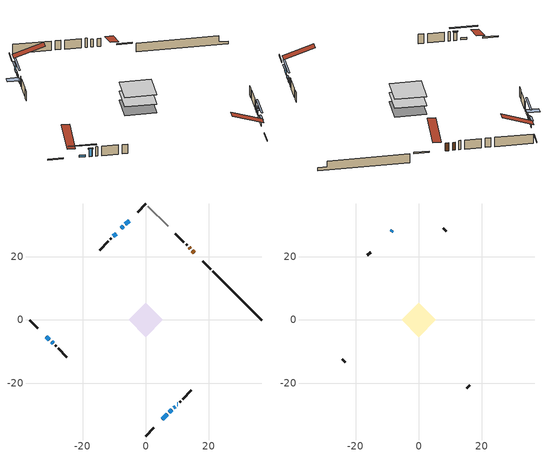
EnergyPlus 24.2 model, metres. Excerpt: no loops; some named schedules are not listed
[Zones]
conditioned space
 floor outside (Floor1 construction): -0.46,0 0,0.46 0.46,0 0,-0.46 z1.37
 floor adiabatic (AdiabaticFloorConstruction): -5.41,0 0,5.41 5.41,0 0,-5.41 z1.37
 floor foundation (Slab1 construction): -5.39,0 0,5.39 5.39,0 0,-5.39 z-0.99
 wall outside (RimJoist1 construction): 0,-36.78 2.55,-34.23 / -36.78,0 -34.23,-2.55 / 0,36.78 -2.55,34.23 / 20.66,16.12 18.11,18.67 z1.37:1.67
 wall outside (AdiabaticWallConstruction 1): 15.41,21.37 14.78,22 / 14.13,22.66 13.75,23.04 z1.37:3.4
 wall outside (AdiabaticWallConstruction): 5.25,-31.53 6.84,-29.95 z1.37:2.74; 7.49,-29.29 8.3,-28.48 / -31.53,-5.25 -30.54,-6.24 z1.37:2.01; 8.96,-27.83 9.34,-27.45 / 9.99,-26.79 10.1,-26.68 z1.37:2.59; -5.25,31.53 -6.48,30.31 z1.37:3.07; -7.13,29.65 -7.73,29.06 z1.37:2.34; -29.89,-6.9 -29.38,-7.4 z1.37:3.43; -9.42,27.37 -10.24,26.54 z1.37:2.03
 wall outside (Wall1 construction): 10.76,-26.03 11.07,-25.71 / -28.73,-8.06 -28.41,-8.37 / -10.9,25.89 -11.22,25.57 / 13.09,23.69 12.77,24.01 z1.37:3.81
 wall outside (Wall2 construction): 11.73,-25.05 14.49,-22.29 / -27.75,-9.03 -24.99,-11.79 / -11.87,24.91 -14.64,22.15 / 12.12,24.67 9.35,27.43 z1.37:3.81
 wall foundation (FoundationWall1 construction): 21.32,15.46,-0.99 21.32,15.46,1.37 35.24,1.55,1.37 35.24,1.55,-0.22 36.78,0,-0.22 36.78,0,-0.99
 wall adiabatic (Wall4 construction): 7.08,29.7 0.66,36.13 z1.37:3.81
 window (WindowConstruction): 5.25,-31.53 6.84,-29.95 z1.37:2.74
 window (WindowConstruction 7): 7.49,-29.29 8.3,-28.48 z1.37:2
 window (WindowConstruction 8): -31.53,-5.25 -30.54,-6.24 z1.37:2
 window (WindowConstruction 4): 8.96,-27.83 9.33,-27.45 z1.37:2.59
 window (WindowConstruction 5): 9.99,-26.79 10.1,-26.68 z1.37:2.59
 window (WindowConstruction 1): -5.25,31.53 -6.48,30.31 z1.37:3.07
 window (WindowConstruction 2): -7.13,29.65 -7.73,29.06 z1.37:2.34
 window (WindowConstruction 3): -29.89,-6.9 -29.38,-7.4 z1.37:3.43
 window (WindowConstruction 6): -9.42,27.37 -10.24,26.54 z1.37:2.03
 door (Door): 15.41,21.37 14.78,22 z1.37:3.4
 door (Door 1): 14.13,22.66 13.75,23.04 z1.37:3.4
 ceiling adiabatic (AdiabaticFloorConstruction): 0,-5.41 5.41,0 0,5.41 -5.41,0 z1.37
attic - vented
 floor to conditioned space (Floor2 construction Reversed): -5.41,0 0,5.41 5.41,0 0,-5.41 z3.81
 wall outside (AdiabaticWallConstruction): -8.38,28.4 -8.76,28.02 z1.37:2.59
 wall outside (Wall3 construction): 15.15,-21.63 16.11,-20.67 / -24.33,-12.45 -23.37,-13.41 / -15.29,21.49 -16.25,20.53 / 8.7,28.09 7.74,29.05 z1.37:3.81
 window (WindowConstruction 9): -8.38,28.4 -8.76,28.02 z1.37:2.59
 roof outside (Roof1 construction): 4.6,-32.19,3.81 -0.67,-26.92,6.29 -2.06,-28.31,6.29 3.21,-33.58,3.81; -32.19,-4.6,3.81 -26.92,0.67,6.29 -28.31,2.06,6.29 -33.58,-3.21,3.81; -4.6,32.19,3.81 0.67,26.92,6.29 2.06,28.31,6.29 -3.21,33.58,3.81; 16.07,20.72,3.81 10.8,15.45,6.29 12.19,14.06,6.29 17.45,19.33,3.81
shading: -10.63,26.16 -6.52,30.27 -6.81,30.56 -10.92,26.45 z5.23; 6.98,-29.81 5.11,-31.67 5.4,-31.96 7.27,-30.1 z2.94; 10.17,-26.62 5.63,-31.16 5.92,-31.45 10.46,-26.91 z4.64; -28.68,-8.11 -33.4,-3.39 -33.69,-3.68 -28.97,-8.4 z4.64; 9.48,-27.31 8.82,-27.97 9.11,-28.26 9.77,-27.6 z2.79; 10.24,-26.54 9.85,-26.93 10.14,-27.23 10.53,-26.83 z2.79; -6.62,30.17 -5.11,31.67 -5.4,31.96 -6.91,30.46 z3.27; -7.87,28.92 -6.99,29.79 -7.28,30.08 -8.16,29.21 z2.54; -29.24,-7.54 -30.03,-6.76 -30.32,-7.05 -29.53,-7.83 z3.63; -10.38,26.4 -9.27,27.51 -11.43,29.67 -12.54,28.56 z2.23
[Building]
Building 1: Terrain=Suburbs
[Site:Location]
Quebec Intl AP_QC: Latitude {deg}=46.8; Longitude {deg}=-71.38; Time Zone {hr}=-5; Elevation {m}=74; Keep Site Location Information=Yes
[Site:GroundTemperature:Shallow]
0.0108218, -2.24938, -2.43038, -1.3578, 2.94801, 7.23376, 10.9493, 13.303, 13.5029, 11.5886, 7.96783, 3.81355
[Site:WaterMainsTemperature]
Calculation Method=Schedule; Temperature Schedule=mains temperature schedule
[Material] Roughness=Rough; Thermal Absorptance=0.9
Name | Thickness {m} | Conductivity {W/m-K} | Density {kg/m3} | Specific Heat {J/kg-K} | Solar Absorptance | Visible Absorptance
asphalt or fiberglass shingles | 0.00635 | 0.162714 | 1121.4 | 1465.45 | 0.4 | 0.4
ceiling loosefill ins | 0.169333 | 0.0480833 | 16.02 | 1046.75 | 0.7 | 0.7
ceiling stud and cavity | 0.1397 | 0.351045 | 65.682 | 1177.47 | 0.7 | 0.7
concrete 4.0 in. | 0.1016 | 1.803125 | 2242.8 | 837.4 | 0.7 | 0.7
concrete 8.0 in. | 0.2032 | 1.803125 | 2242.8 | 837.4 | 0.7 | 0.7
door material | 0.04445 | 0.0451087 | 512.64 | 1214.23 | 0.7 | 0.7
door material 1 | 0.04445 | 0.188738 | 512.64 | 1214.23 | 0.7 | 0.7
exterior vertical ins | 0.0277816 | 0.029427 | 32.04 | 1214.23 | 0.7 | 0.7
floor covering | 0.0127 | 0.0433444 | 54.468 | 1339.84 | 0.6 | 0.6
floor rigid ins; wall rigid ins | 0.051816 | 0.029427 | 32.04 | 1214.23 | 0.7 | 0.7
floor rigid ins 1; wall rigid ins 2 | 0.512978 | 0.029427 | 32.04 | 1214.23 | 0.7 | 0.7
floor stud and cavity | 0.1397 | 0.0899317 | 92.3553 | 1139.71 | 0.7 | 0.7
floor stud and cavity 1 | 0.1397 | 1.75129 | 37.0049 | 1207.88 | 0.7 | 0.7
furniture material conditioned space 1 | 0.1524 | 0.115458 | 640.8 | 1214.23 | 0.6 | 0.6
gypsum board | 0.0127 | 0.160291 | 801 | 837.4 | 0.6 | 0.6
gypsum board 1 | 0.0127 | 0.160291 | 801 | 837.4 | 0.7 | 0.7
osb sheathing 0.5 in. | 0.0127 | 0.115458 | 512.64 | 1214.23 | 0.7 | 0.7
osb sheathing 0.75 in. | 0.01905 | 0.115458 | 512.64 | 1214.23 | 0.7 | 0.7
osb sheathing 2.0 in. | 0.0508 | 0.115458 | 512.64 | 1214.23 | 0.7 | 0.7
rim joist stud and cavity | 0.0508 | 0.0293914 | 125.044 | 1163.47 | 0.6 | 0.6
wall rigid ins 1 | 0.051816 | 0.029427 | 32.04 | 1214.23 | 0.4 | 0.4
wall stud and cavity | 0.1397 | 0.243374 | 139.0536 | 1170.24 | 0.7 | 0.7
wall stud and cavity 1 | 0.1397 | 0.247165 | 139.0536 | 1170.24 | 0.7 | 0.7
wall stud and cavity 2 | 0.0889 | 6.1454 | 50.32683 | 1063.81 | 0.6 | 0.6
wall stud and cavity 3 | 0.1397 | 0.191852 | 139.0536 | 1170.24 | 0.7 | 0.7
wall stud and cavity 4 | 0.0889 | 0.380278 | 52.3479 | 1209.89 | 0.7 | 0.7
wall stud and cavity 5 | 0.0889 | 0.391764 | 83.0341 | 1211.67 | 0.7 | 0.7
wood siding | 0.0254 | 0.102417 | 544.68 | 1172.36 | 0.4 | 0.4
wood siding 1 | 0.00254 | 0.102417 | 544.68 | 1172.36 | 0.4 | 0.4
wood siding 2; wood siding 3; wood siding 4 | 0.0254 | 0.102417 | 544.68 | 1172.36 | 0.7 | 0.7
[WindowMaterial:SimpleGlazingSystem]
Name | U-Factor {W/m2-K} | Solar Heat Gain Coefficient
WindowMaterial | 2.93382 | 0.6
WindowMaterial 1 | 2.24622 | 0.38
WindowMaterial 2 | 2.96903 | 0.55
WindowMaterial 3 | 2.95767 | 0.58
WindowMaterial 4 | 6.73808 | 0.74
WindowMaterial 5 | 7.58694 | 0.53
WindowMaterial 6 | 3.01672 | 0.5
WindowMaterial 7 | 3.02013 | 0.49
WindowMaterial 8 | 2.37397 | 0.34
[Construction]
AdiabaticFloorConstruction: floor stud and cavity 1, floor rigid ins 1, osb sheathing 0.75 in., floor covering
AdiabaticWallConstruction: wood siding 3, wall rigid ins 2, wall stud and cavity 4, gypsum board
AdiabaticWallConstruction 1: wood siding 4, wall rigid ins 2, wall stud and cavity 4, gypsum board
Door: door material
Door 1: door material 1
Floor1 construction: floor stud and cavity, floor rigid ins, osb sheathing 0.75 in., floor covering
Floor2 construction Reversed: gypsum board, ceiling stud and cavity, ceiling loosefill ins
FoundationWall1 construction: concrete 8.0 in., gypsum board 1
furniture construction conditioned space 1: furniture material conditioned space 1
PartitionWallConstruction: gypsum board, wall stud and cavity 5, gypsum board
RimJoist1 construction: wood siding 2, osb sheathing 2.0 in., rim joist stud and cavity
Roof1 construction: asphalt or fiberglass shingles
Slab1 construction: concrete 4.0 in.
Wall1 construction: wood siding, wall rigid ins, osb sheathing 0.5 in., wall stud and cavity, gypsum board
Wall2 construction: wood siding, wall rigid ins, osb sheathing 0.5 in., wall stud and cavity 1, gypsum board
Wall3 construction: wood siding 1, wall stud and cavity 2
Wall4 construction: wall rigid ins 1, osb sheathing 0.5 in., wall stud and cavity 3, gypsum board
WindowConstruction: WindowMaterial
WindowConstruction 1: WindowMaterial 1
WindowConstruction 2: WindowMaterial 2
WindowConstruction 3: WindowMaterial 3
WindowConstruction 4; WindowConstruction 9: WindowMaterial 4
WindowConstruction 5: WindowMaterial 5
WindowConstruction 6: WindowMaterial 6
WindowConstruction 7: WindowMaterial 7
WindowConstruction 8: WindowMaterial 8
[Zone] Multiplier=1; Part of Total Floor Area=Yes
Name | Volume {m3}
attic - vented | 23.5519
conditioned space | 291.3
[Space]
Name | Zone | Volume {m3}
attic - vented 1 | attic - vented | 23.5519
conditioned space 1 | conditioned space | 291.3
[ZoneInfiltration:EffectiveLeakageArea]
infil attic - vented 1: Zone or Space=attic - vented 1; Schedule=Always On Discrete; Effective Air Leakage Area {cm2}=2158.15; Stack Coefficient=0.000342267; Wind Coefficient=1.24998e-05
[ZoneMixing]
whole house fan mix: Zone or Space=attic - vented; Schedule=Always On Continuous; Design Flow Rate Calculation Method=Flow/Zone; Design Flow Rate {m3/s}=0; Source Zone or Space=conditioned space
[SurfaceProperty:ExposedFoundationPerimeter]
Slab1: Exposed Perimeter Calculation Method=TotalExposedPerimeter; Total Exposed Perimeter {m}=21.869
[InternalMass] Zone or ZoneList=conditioned space; Space or SpaceList=conditioned space 1
Name | Construction | Surface Area {m2}
furniture mass conditioned space 1 | furniture construction conditioned space 1 | 46.7872
partition wall mass | PartitionWallConstruction | 116.968
[Lights]
interior lighting: Zone or ZoneList or Space or SpaceList=conditioned space 1; Schedule=interior lighting schedule; Design Level Calculation Method=LightingLevel; Lighting Level {W}=343.2; Return Air Fraction=0; Fraction Radiant=0.6; Fraction Visible=0.2; Fraction Replaceable=1
[People]
occupants: Zone or ZoneList or Space or SpaceList=conditioned space 1; Number of People Schedule=occupants schedule; Number of People Calculation Method=People; Number of People=3; Fraction Radiant=0.314171; Sensible Heat Fraction=0.56303; Activity Level Schedule=occupants activity schedule; Carbon Dioxide Generation Rate {m3/s-W}=0; Enable ASHRAE 55 Comfort Warnings=No; Mean Radiant Temperature Calculation Type=EnclosureAveraged
[ElectricEquipment] Zone or ZoneList or Space or SpaceList=conditioned space 1; Design Level Calculation Method=EquipmentLevel
Name | Schedule | Design Level {W} | Fraction Latent | Fraction Radiant | Fraction Lost
clothes dryer | clothes dryer schedule | 140.772 | 0.015 | 0.081 | 0.85
clothes washer | clothes washer schedule | 32.1985 | 0.03 | 0.162 | 0.7
cooking range | cooking range schedule | 208.969 | 0.08 | 0.432 | 0.2
dishwasher | dishwasher schedule | 66.8632 | 0.3 | 0.18 | 0.4
fridge | fridge schedule | 72.9452 | 0 | 0.6 | 0
mech vent bath fan 0 | mech vent bath fan 0 schedule | 50.2 | 0 | 0 | 1
mech vent house fan | mech vent house fan schedule | 0 | 0 | 0 | 1
mech vent house fan cfis | mech vent house fan cfis schedule | 0 | 0 | 0 | 0
mech vent range fan 0 | mech vent range fan 0 schedule | 57 | 0 | 0 | 1
misc plug loads | misc plug loads schedule | 494.7 | 0.045 | 0.513 | 0.1
whole house fan | Always On Discrete | 0 | 0 | 0 | 1
[OtherEquipment] Zone or ZoneList or Space or SpaceList=conditioned space 1; Design Level Calculation Method=EquipmentLevel
Name | Fuel Type | Schedule | Design Level {W} | Fraction Latent | Fraction Radiant | Fraction Lost
clothes dryer 1 | Electricity | clothes dryer schedule | 0 | 0.015 | 0.081 | 0.85
cooking range 1 | Electricity | cooking range schedule | 0 | 0.08 | 0.432 | 0.2
general water use latent | None | general water use schedule | 59.3978 | 1 | 0 | 0
general water use sensible | None | general water use schedule | -58.539 | 0 | 0.6 | 0
mech vent house fan latent load | None | Always On Discrete | 0 | 1 | 0 | 0
mech vent house fan sensible load | None | Always On Discrete | 0 | 0 | 0 | 0
water heater energy adjustment1 | Electricity | Always On Discrete | 0.01 | 0 | 0 | 1
[ZoneInfiltration:DesignFlowRate] Zone or ZoneList or Space or SpaceList=conditioned space 1; Schedule=Always On Discrete; Design Flow Rate Calculation Method=Flow/Zone; Design Flow Rate {m3/s}=0
infil flow; natural vent flow; whole house fan flow
[Foundation:Kiva]
Foundation Kiva 1: Initial Indoor Air Temperature {C}=18; Wall Height Above Grade {m}=1.37002; Wall Depth Below Slab {m}=0.2032; Custom Block Material Name 1=exterior vertical ins; Custom Block Depth 1 {m}=2.36001; Custom Block X Position 1 {m}=0.2159; Custom Block Z Position 1 {m}=0
[Foundation:Kiva:Settings]
Soil Conductivity {W/m-K}=0.849921; Soil Density {kg/m3}=1842.3; Soil Specific Heat {J/kg-K}=418.7; Ground Solar Absorptivity=0.9; Ground Thermal Absorptivity=0.9; Ground Surface Roughness {m}=0.03; Far-Field Width {m}=40; Deep-Ground Boundary Condition=ZeroFlux; Deep-Ground Depth {m}=40; Minimum Cell Dimension {m}=0.2; Maximum Cell Growth Coefficient=3; Simulation Timestep=Timestep
[Exterior:Lights]
exterior lighting: Schedule=exterior lighting schedule; Design Level {W}=75.6
[Schedule:Constant]
Name | Hourly Value
Always On Continuous; mech vent house fan schedule; mech vent house fan cfis schedule; Always On Discrete | 1
occupants activity schedule | 117.228
fridge schedule | 0
[Schedule:Week:Daily]
interior lighting schedule Week Rule - Jan1-Jan27: interior lighting schedule day, interior lighting schedule day, interior lighting schedule day, interior lighting schedule day, interior lighting schedule day, interior lighting schedule day, interior lighting schedule day, interior lighting schedule default day, interior lighting schedule default day, interior lighting schedule default day, interior lighting schedule default day, interior lighting schedule default day
interior lighting schedule Week Rule - Jan28-Feb3: interior lighting schedule day, interior lighting schedule day, interior lighting schedule day, interior lighting schedule day, interior lighting schedule day 1, interior lighting schedule day 1, interior lighting schedule day 1, interior lighting schedule default day, interior lighting schedule default day, interior lighting schedule default day, interior lighting schedule default day, interior lighting schedule default day
interior lighting schedule Week Rule - Feb4-Feb24: interior lighting schedule day 1, interior lighting schedule day 1, interior lighting schedule day 1, interior lighting schedule day 1, interior lighting schedule day 1, interior lighting schedule day 1, interior lighting schedule day 1, interior lighting schedule default day, interior lighting schedule default day, interior lighting schedule default day, interior lighting schedule default day, interior lighting schedule default day
interior lighting schedule Week Rule - Feb25-Mar3: interior lighting schedule day 1, interior lighting schedule day 1, interior lighting schedule day 1, interior lighting schedule day 1, interior lighting schedule day 2, interior lighting schedule day 2, interior lighting schedule day 2, interior lighting schedule default day, interior lighting schedule default day, interior lighting schedule default day, interior lighting schedule default day, interior lighting schedule default day
interior lighting schedule Week Rule - Mar4-Mar31: interior lighting schedule day 2, interior lighting schedule day 2, interior lighting schedule day 2, interior lighting schedule day 2, interior lighting schedule day 2, interior lighting schedule day 2, interior lighting schedule day 2, interior lighting schedule default day, interior lighting schedule default day, interior lighting schedule default day, interior lighting schedule default day, interior lighting schedule default day
interior lighting schedule Week Rule - Apr1-Apr28: interior lighting schedule day 3, interior lighting schedule day 3, interior lighting schedule day 3, interior lighting schedule day 3, interior lighting schedule day 3, interior lighting schedule day 3, interior lighting schedule day 3, interior lighting schedule default day, interior lighting schedule default day, interior lighting schedule default day, interior lighting schedule default day, interior lighting schedule default day
interior lighting schedule Week Rule - Apr29-May5: interior lighting schedule day 3, interior lighting schedule day 3, interior lighting schedule day 4, interior lighting schedule day 4, interior lighting schedule day 4, interior lighting schedule day 4, interior lighting schedule day 4, interior lighting schedule default day, interior lighting schedule default day, interior lighting schedule default day, interior lighting schedule default day, interior lighting schedule default day
interior lighting schedule Week Rule - May6-May26: interior lighting schedule day 4, interior lighting schedule day 4, interior lighting schedule day 4, interior lighting schedule day 4, interior lighting schedule day 4, interior lighting schedule day 4, interior lighting schedule day 4, interior lighting schedule default day, interior lighting schedule default day, interior lighting schedule default day, interior lighting schedule default day, interior lighting schedule default day
interior lighting schedule Week Rule - May27-Jun2: interior lighting schedule day 4, interior lighting schedule day 4, interior lighting schedule day 4, interior lighting schedule day 4, interior lighting schedule day 4, interior lighting schedule day 5, interior lighting schedule day 5, interior lighting schedule default day, interior lighting schedule default day, interior lighting schedule default day, interior lighting schedule default day, interior lighting schedule default day
interior lighting schedule Week Rule - Jun3-Jun30: interior lighting schedule day 5, interior lighting schedule day 5, interior lighting schedule day 5, interior lighting schedule day 5, interior lighting schedule day 5, interior lighting schedule day 5, interior lighting schedule day 5, interior lighting schedule default day, interior lighting schedule default day, interior lighting schedule default day, interior lighting schedule default day, interior lighting schedule default day
interior lighting schedule Week Rule - Jul1-Jul28: interior lighting schedule day 6, interior lighting schedule day 6, interior lighting schedule day 6, interior lighting schedule day 6, interior lighting schedule day 6, interior lighting schedule day 6, interior lighting schedule day 6, interior lighting schedule default day, interior lighting schedule default day, interior lighting schedule default day, interior lighting schedule default day, interior lighting schedule default day
interior lighting schedule Week Rule - Jul29-Aug4: interior lighting schedule day 6, interior lighting schedule day 6, interior lighting schedule day 6, interior lighting schedule day 7, interior lighting schedule day 7, interior lighting schedule day 7, interior lighting schedule day 7, interior lighting schedule default day, interior lighting schedule default day, interior lighting schedule default day, interior lighting schedule default day, interior lighting schedule default day
interior lighting schedule Week Rule - Aug5-Aug25: interior lighting schedule day 7, interior lighting schedule day 7, interior lighting schedule day 7, interior lighting schedule day 7, interior lighting schedule day 7, interior lighting schedule day 7, interior lighting schedule day 7, interior lighting schedule default day, interior lighting schedule default day, interior lighting schedule default day, interior lighting schedule default day, interior lighting schedule default day
interior lighting schedule Week Rule - Aug26-Sep1: interior lighting schedule day 7, interior lighting schedule day 7, interior lighting schedule day 7, interior lighting schedule day 7, interior lighting schedule day 7, interior lighting schedule day 7, interior lighting schedule day 8, interior lighting schedule default day, interior lighting schedule default day, interior lighting schedule default day, interior lighting schedule default day, interior lighting schedule default day
interior lighting schedule Week Rule - Sep2-Sep29: interior lighting schedule day 8, interior lighting schedule day 8, interior lighting schedule day 8, interior lighting schedule day 8, interior lighting schedule day 8, interior lighting schedule day 8, interior lighting schedule day 8, interior lighting schedule default day, interior lighting schedule default day, interior lighting schedule default day, interior lighting schedule default day, interior lighting schedule default day
interior lighting schedule Week Rule - Sep30-Oct6: interior lighting schedule day 8, interior lighting schedule day 9, interior lighting schedule day 9, interior lighting schedule day 9, interior lighting schedule day 9, interior lighting schedule day 9, interior lighting schedule day 9, interior lighting schedule default day, interior lighting schedule default day, interior lighting schedule default day, interior lighting schedule default day, interior lighting schedule default day
interior lighting schedule Week Rule - Oct7-Oct27: interior lighting schedule day 9, interior lighting schedule day 9, interior lighting schedule day 9, interior lighting schedule day 9, interior lighting schedule day 9, interior lighting schedule day 9, interior lighting schedule day 9, interior lighting schedule default day, interior lighting schedule default day, interior lighting schedule default day, interior lighting schedule default day, interior lighting schedule default day
interior lighting schedule Week Rule - Oct28-Nov3: interior lighting schedule day 9, interior lighting schedule day 9, interior lighting schedule day 9, interior lighting schedule day 9, interior lighting schedule day 10, interior lighting schedule day 10, interior lighting schedule day 10, interior lighting schedule default day, interior lighting schedule default day, interior lighting schedule default day, interior lighting schedule default day, interior lighting schedule default day
interior lighting schedule Week Rule - Nov4-Nov24: interior lighting schedule day 10, interior lighting schedule day 10, interior lighting schedule day 10, interior lighting schedule day 10, interior lighting schedule day 10, interior lighting schedule day 10, interior lighting schedule day 10, interior lighting schedule default day, interior lighting schedule default day, interior lighting schedule default day, interior lighting schedule default day, interior lighting schedule default day
interior lighting schedule Week Rule - Nov25-Dec1: interior lighting schedule day 10, interior lighting schedule day 10, interior lighting schedule day 10, interior lighting schedule day 10, interior lighting schedule day 10, interior lighting schedule day 10, interior lighting schedule day 11, interior lighting schedule default day, interior lighting schedule default day, interior lighting schedule default day, interior lighting schedule default day, interior lighting schedule default day
interior lighting schedule Week Rule - Dec2-Dec31: interior lighting schedule day 11, interior lighting schedule day 11, interior lighting schedule day 11, interior lighting schedule day 11, interior lighting schedule day 11, interior lighting schedule day 11, interior lighting schedule day 11, interior lighting schedule default day, interior lighting schedule default day, interior lighting schedule default day, interior lighting schedule default day, interior lighting schedule default day
occupants schedule Week Rule - Jan1-Dec31: occupants schedule day, occupants schedule day, occupants schedule day, occupants schedule day, occupants schedule day, occupants schedule day, occupants schedule day, occupants schedule default day, occupants schedule default day, occupants schedule default day, occupants schedule default day, occupants schedule default day
clothes dryer schedule Week Rule - Jan1-Dec31: clothes dryer schedule day, clothes dryer schedule day, clothes dryer schedule day, clothes dryer schedule day, clothes dryer schedule day, clothes dryer schedule day, clothes dryer schedule day, clothes dryer schedule default day, clothes dryer schedule default day, clothes dryer schedule default day, clothes dryer schedule default day, clothes dryer schedule default day
clothes washer schedule Week Rule - Jan1-Dec31: clothes washer schedule day, clothes washer schedule day, clothes washer schedule day, clothes washer schedule day, clothes washer schedule day, clothes washer schedule day, clothes washer schedule day, clothes washer schedule default day, clothes washer schedule default day, clothes washer schedule default day, clothes washer schedule default day, clothes washer schedule default day
cooking range schedule Week Rule - Jan1-Dec31: cooking range schedule day, cooking range schedule day, cooking range schedule day, cooking range schedule day, cooking range schedule day, cooking range schedule day, cooking range schedule day, cooking range schedule default day, cooking range schedule default day, cooking range schedule default day, cooking range schedule default day, cooking range schedule default day
dishwasher schedule Week Rule - Jan1-Dec31: dishwasher schedule day, dishwasher schedule day, dishwasher schedule day, dishwasher schedule day, dishwasher schedule day, dishwasher schedule day, dishwasher schedule day, dishwasher schedule default day, dishwasher schedule default day, dishwasher schedule default day, dishwasher schedule default day, dishwasher schedule default day
mech vent bath fan 0 schedule Week Rule - Jan1-Dec31: mech vent bath fan 0 schedule day, mech vent bath fan 0 schedule day, mech vent bath fan 0 schedule day, mech vent bath fan 0 schedule day, mech vent bath fan 0 schedule day, mech vent bath fan 0 schedule day, mech vent bath fan 0 schedule day, mech vent bath fan 0 schedule default day, mech vent bath fan 0 schedule default day, mech vent bath fan 0 schedule default day, mech vent bath fan 0 schedule default day, mech vent bath fan 0 schedule default day
mech vent range fan 0 schedule Week Rule - Jan1-Dec31: mech vent range fan 0 schedule day, mech vent range fan 0 schedule day, mech vent range fan 0 schedule day, mech vent range fan 0 schedule day, mech vent range fan 0 schedule day, mech vent range fan 0 schedule day, mech vent range fan 0 schedule day, mech vent range fan 0 schedule default day, mech vent range fan 0 schedule default day, mech vent range fan 0 schedule default day, mech vent range fan 0 schedule default day, mech vent range fan 0 schedule default day
misc plug loads schedule Week Rule - Jan1-Dec31: misc plug loads schedule day, misc plug loads schedule day, misc plug loads schedule day, misc plug loads schedule day, misc plug loads schedule day, misc plug loads schedule day, misc plug loads schedule day, misc plug loads schedule default day, misc plug loads schedule default day, misc plug loads schedule default day, misc plug loads schedule default day, misc plug loads schedule default day
general water use schedule Week Rule - Jan1-Dec31: general water use schedule day, general water use schedule day, general water use schedule day, general water use schedule day, general water use schedule day, general water use schedule day, general water use schedule day, general water use schedule default day, general water use schedule default day, general water use schedule default day, general water use schedule default day, general water use schedule default day
exterior lighting schedule Week Rule - Jan1-Jan27: exterior lighting schedule day, exterior lighting schedule day, exterior lighting schedule day, exterior lighting schedule day, exterior lighting schedule day, exterior lighting schedule day, exterior lighting schedule day, exterior lighting schedule default day, exterior lighting schedule default day, exterior lighting schedule default day, exterior lighting schedule default day, exterior lighting schedule default day
exterior lighting schedule Week Rule - Jan28-Feb3: exterior lighting schedule day, exterior lighting schedule day, exterior lighting schedule day, exterior lighting schedule day, exterior lighting schedule day 1, exterior lighting schedule day 1, exterior lighting schedule day 1, exterior lighting schedule default day, exterior lighting schedule default day, exterior lighting schedule default day, exterior lighting schedule default day, exterior lighting schedule default day
exterior lighting schedule Week Rule - Feb4-Feb24: exterior lighting schedule day 1, exterior lighting schedule day 1, exterior lighting schedule day 1, exterior lighting schedule day 1, exterior lighting schedule day 1, exterior lighting schedule day 1, exterior lighting schedule day 1, exterior lighting schedule default day, exterior lighting schedule default day, exterior lighting schedule default day, exterior lighting schedule default day, exterior lighting schedule default day
exterior lighting schedule Week Rule - Feb25-Mar3: exterior lighting schedule day 1, exterior lighting schedule day 1, exterior lighting schedule day 1, exterior lighting schedule day 1, exterior lighting schedule day 2, exterior lighting schedule day 2, exterior lighting schedule day 2, exterior lighting schedule default day, exterior lighting schedule default day, exterior lighting schedule default day, exterior lighting schedule default day, exterior lighting schedule default day
exterior lighting schedule Week Rule - Mar4-Mar31: exterior lighting schedule day 2, exterior lighting schedule day 2, exterior lighting schedule day 2, exterior lighting schedule day 2, exterior lighting schedule day 2, exterior lighting schedule day 2, exterior lighting schedule day 2, exterior lighting schedule default day, exterior lighting schedule default day, exterior lighting schedule default day, exterior lighting schedule default day, exterior lighting schedule default day
exterior lighting schedule Week Rule - Apr1-Apr28: exterior lighting schedule day 3, exterior lighting schedule day 3, exterior lighting schedule day 3, exterior lighting schedule day 3, exterior lighting schedule day 3, exterior lighting schedule day 3, exterior lighting schedule day 3, exterior lighting schedule default day, exterior lighting schedule default day, exterior lighting schedule default day, exterior lighting schedule default day, exterior lighting schedule default day
exterior lighting schedule Week Rule - Apr29-May5: exterior lighting schedule day 3, exterior lighting schedule day 3, exterior lighting schedule day 4, exterior lighting schedule day 4, exterior lighting schedule day 4, exterior lighting schedule day 4, exterior lighting schedule day 4, exterior lighting schedule default day, exterior lighting schedule default day, exterior lighting schedule default day, exterior lighting schedule default day, exterior lighting schedule default day
exterior lighting schedule Week Rule - May6-May26: exterior lighting schedule day 4, exterior lighting schedule day 4, exterior lighting schedule day 4, exterior lighting schedule day 4, exterior lighting schedule day 4, exterior lighting schedule day 4, exterior lighting schedule day 4, exterior lighting schedule default day, exterior lighting schedule default day, exterior lighting schedule default day, exterior lighting schedule default day, exterior lighting schedule default day
exterior lighting schedule Week Rule - May27-Jun2: exterior lighting schedule day 4, exterior lighting schedule day 4, exterior lighting schedule day 4, exterior lighting schedule day 4, exterior lighting schedule day 4, exterior lighting schedule day 5, exterior lighting schedule day 5, exterior lighting schedule default day, exterior lighting schedule default day, exterior lighting schedule default day, exterior lighting schedule default day, exterior lighting schedule default day
exterior lighting schedule Week Rule - Jun3-Jun30: exterior lighting schedule day 5, exterior lighting schedule day 5, exterior lighting schedule day 5, exterior lighting schedule day 5, exterior lighting schedule day 5, exterior lighting schedule day 5, exterior lighting schedule day 5, exterior lighting schedule default day, exterior lighting schedule default day, exterior lighting schedule default day, exterior lighting schedule default day, exterior lighting schedule default day
exterior lighting schedule Week Rule - Jul1-Jul28: exterior lighting schedule day 6, exterior lighting schedule day 6, exterior lighting schedule day 6, exterior lighting schedule day 6, exterior lighting schedule day 6, exterior lighting schedule day 6, exterior lighting schedule day 6, exterior lighting schedule default day, exterior lighting schedule default day, exterior lighting schedule default day, exterior lighting schedule default day, exterior lighting schedule default day
exterior lighting schedule Week Rule - Jul29-Aug4: exterior lighting schedule day 6, exterior lighting schedule day 6, exterior lighting schedule day 6, exterior lighting schedule day 7, exterior lighting schedule day 7, exterior lighting schedule day 7, exterior lighting schedule day 7, exterior lighting schedule default day, exterior lighting schedule default day, exterior lighting schedule default day, exterior lighting schedule default day, exterior lighting schedule default day
exterior lighting schedule Week Rule - Aug5-Aug25: exterior lighting schedule day 7, exterior lighting schedule day 7, exterior lighting schedule day 7, exterior lighting schedule day 7, exterior lighting schedule day 7, exterior lighting schedule day 7, exterior lighting schedule day 7, exterior lighting schedule default day, exterior lighting schedule default day, exterior lighting schedule default day, exterior lighting schedule default day, exterior lighting schedule default day
exterior lighting schedule Week Rule - Aug26-Sep1: exterior lighting schedule day 7, exterior lighting schedule day 7, exterior lighting schedule day 7, exterior lighting schedule day 7, exterior lighting schedule day 7, exterior lighting schedule day 7, exterior lighting schedule day 8, exterior lighting schedule default day, exterior lighting schedule default day, exterior lighting schedule default day, exterior lighting schedule default day, exterior lighting schedule default day
exterior lighting schedule Week Rule - Sep2-Sep29: exterior lighting schedule day 8, exterior lighting schedule day 8, exterior lighting schedule day 8, exterior lighting schedule day 8, exterior lighting schedule day 8, exterior lighting schedule day 8, exterior lighting schedule day 8, exterior lighting schedule default day, exterior lighting schedule default day, exterior lighting schedule default day, exterior lighting schedule default day, exterior lighting schedule default day
exterior lighting schedule Week Rule - Sep30-Oct6: exterior lighting schedule day 8, exterior lighting schedule day 9, exterior lighting schedule day 9, exterior lighting schedule day 9, exterior lighting schedule day 9, exterior lighting schedule day 9, exterior lighting schedule day 9, exterior lighting schedule default day, exterior lighting schedule default day, exterior lighting schedule default day, exterior lighting schedule default day, exterior lighting schedule default day
exterior lighting schedule Week Rule - Oct7-Oct27: exterior lighting schedule day 9, exterior lighting schedule day 9, exterior lighting schedule day 9, exterior lighting schedule day 9, exterior lighting schedule day 9, exterior lighting schedule day 9, exterior lighting schedule day 9, exterior lighting schedule default day, exterior lighting schedule default day, exterior lighting schedule default day, exterior lighting schedule default day, exterior lighting schedule default day
exterior lighting schedule Week Rule - Oct28-Nov3: exterior lighting schedule day 9, exterior lighting schedule day 9, exterior lighting schedule day 9, exterior lighting schedule day 9, exterior lighting schedule day 10, exterior lighting schedule day 10, exterior lighting schedule day 10, exterior lighting schedule default day, exterior lighting schedule default day, exterior lighting schedule default day, exterior lighting schedule default day, exterior lighting schedule default day
[Schedule:Year]
interior lighting schedule: interior lighting schedule Week Rule - Jan1-Jan27, 1, 1, 1, 27, interior lighting schedule Week Rule - Jan28-Feb3, 1, 28, 2, 3, interior lighting schedule Week Rule - Feb4-Feb24, 2, 4, 2, 24, interior lighting schedule Week Rule - Feb25-Mar3, 2, 25, 3, 3, interior lighting schedule Week Rule - Mar4-Mar31, 3, 4, 3, 31, interior lighting schedule Week Rule - Apr1-Apr28, 4, 1, 4, 28, interior lighting schedule Week Rule - Apr29-May5, 4, 29, 5, 5, interior lighting schedule Week Rule - May6-May26, 5, 6, 5, 26, interior lighting schedule Week Rule - May27-Jun2, 5, 27, 6, 2, interior lighting schedule Week Rule - Jun3-Jun30, 6, 3, 6, 30, interior lighting schedule Week Rule - Jul1-Jul28, 7, 1, 7, 28, interior lighting schedule Week Rule - Jul29-Aug4, 7, 29, 8, 4, interior lighting schedule Week Rule - Aug5-Aug25, 8, 5, 8, 25, interior lighting schedule Week Rule - Aug26-Sep1, 8, 26, 9, 1, interior lighting schedule Week Rule - Sep2-Sep29, 9, 2, 9, 29, interior lighting schedule Week Rule - Sep30-Oct6, 9, 30, 10, 6, interior lighting schedule Week Rule - Oct7-Oct27, 10, 7, 10, 27, interior lighting schedule Week Rule - Oct28-Nov3, 10, 28, 11, 3, interior lighting schedule Week Rule - Nov4-Nov24, 11, 4, 11, 24, interior lighting schedule Week Rule - Nov25-Dec1, 11, 25, 12, 1, interior lighting schedule Week Rule - Dec2-Dec31, 12, 2, 12, 31
occupants schedule: occupants schedule Week Rule - Jan1-Dec31, 1, 1, 12, 31
clothes dryer schedule: clothes dryer schedule Week Rule - Jan1-Dec31, 1, 1, 12, 31
clothes washer schedule: clothes washer schedule Week Rule - Jan1-Dec31, 1, 1, 12, 31
cooking range schedule: cooking range schedule Week Rule - Jan1-Dec31, 1, 1, 12, 31
dishwasher schedule: dishwasher schedule Week Rule - Jan1-Dec31, 1, 1, 12, 31
mech vent bath fan 0 schedule: mech vent bath fan 0 schedule Week Rule - Jan1-Dec31, 1, 1, 12, 31
mech vent range fan 0 schedule: mech vent range fan 0 schedule Week Rule - Jan1-Dec31, 1, 1, 12, 31
misc plug loads schedule: misc plug loads schedule Week Rule - Jan1-Dec31, 1, 1, 12, 31
general water use schedule: general water use schedule Week Rule - Jan1-Dec31, 1, 1, 12, 31
exterior lighting schedule: exterior lighting schedule Week Rule - Jan1-Jan27, 1, 1, 1, 27, exterior lighting schedule Week Rule - Jan28-Feb3, 1, 28, 2, 3, exterior lighting schedule Week Rule - Feb4-Feb24, 2, 4, 2, 24, exterior lighting schedule Week Rule - Feb25-Mar3, 2, 25, 3, 3, exterior lighting schedule Week Rule - Mar4-Mar31, 3, 4, 3, 31, exterior lighting schedule Week Rule - Apr1-Apr28, 4, 1, 4, 28, exterior lighting schedule Week Rule - Apr29-May5, 4, 29, 5, 5, exterior lighting schedule Week Rule - May6-May26, 5, 6, 5, 26, exterior lighting schedule Week Rule - May27-Jun2, 5, 27, 6, 2, exterior lighting schedule Week Rule - Jun3-Jun30, 6, 3, 6, 30, exterior lighting schedule Week Rule - Jul1-Jul28, 7, 1, 7, 28, exterior lighting schedule Week Rule - Jul29-Aug4, 7, 29, 8, 4, exterior lighting schedule Week Rule - Aug5-Aug25, 8, 5, 8, 25, exterior lighting schedule Week Rule - Aug26-Sep1, 8, 26, 9, 1, exterior lighting schedule Week Rule - Sep2-Sep29, 9, 2, 9, 29, exterior lighting schedule Week Rule - Sep30-Oct6, 9, 30, 10, 6, exterior lighting schedule Week Rule - Oct7-Oct27, 10, 7, 10, 27, exterior lighting schedule Week Rule - Oct28-Nov3, 10, 28, 11, 3, exterior lighting schedule Week Rule - Nov4-Nov24, 11, 4, 11, 24, exterior lighting schedule Week Rule - Nov25-Dec1, 11, 25, 12, 1, exterior lighting schedule Week Rule - Dec2-Dec31, 12, 2, 12, 31
[Schedule:Compact]
mains temperature schedule: Through: 01/01, For: AllDays, Until: 24:00, 5.175, Through: 01/02, For: AllDays, Until: 24:00, 5.10167, Through: 01/03, For: AllDays, Until: 24:00, 5.02889, Through: 01/04, For: AllDays, Until: 24:00, 4.95778, Through: 01/05, For: AllDays, Until: 24:00, 4.88778, Through: 01/06, For: AllDays, Until: 24:00, 4.81833, Through: 01/07, For: AllDays, Until: 24:00, 4.75056, Through: 01/08, For: AllDays, Until: 24:00, 4.68389, Through: 01/09, For: AllDays, Until: 24:00, 4.61833, Through: 01/10, For: AllDays, Until: 24:00, 4.55389, Through: 01/11, For: AllDays, Until: 24:00, 4.49056, Through: 01/12, For: AllDays, Until: 24:00, 4.42889, Through: 01/13, For: AllDays, Until: 24:00, 4.36778, Through: 01/14, For: AllDays, Until: 24:00, 4.30889, Through: 01/15, For: AllDays, Until: 24:00, 4.25056, Through: 01/16, For: AllDays, Until: 24:00, 4.19389, Through: 01/17, For: AllDays, Until: 24:00, 4.13833, Through: 01/18, For: AllDays, Until: 24:00, 4.08444, Through: 01/19, For: AllDays, Until: 24:00, 4.03167, Through: 01/20, For: AllDays, Until: 24:00, 3.98056, Through: 01/21, For: AllDays, Until: 24:00, 3.93056, Through: 01/22, For: AllDays, Until: 24:00, 3.88222, Through: 01/23, For: AllDays, Until: 24:00, 3.835, Through: 01/24, For: AllDays, Until: 24:00, 3.78944, Through: 01/25, For: AllDays, Until: 24:00, 3.74556, Through: 01/26, For: AllDays, Until: 24:00, 3.70278, Through: 01/27, For: AllDays, Until: 24:00, 3.66167, Through: 01/28, For: AllDays, Until: 24:00, 3.62167, Through: 01/29, For: AllDays, Until: 24:00, 3.58389, Through: 01/30, For: AllDays, Until: 24:00, 3.54722, Through: 01/31, For: AllDays, Until: 24:00, 3.51167, Through: 02/01, For: AllDays, Until: 24:00, 3.47833, Through: 02/02, For: AllDays, Until: 24:00, 3.44611, Through: 02/03, For: AllDays, Until: 24:00, 3.41556, Through: 02/04, For: AllDays, Until: 24:00, 3.38667, Through: 02/05, For: AllDays, Until: 24:00, 3.35944, Through: 02/06, For: AllDays, Until: 24:00, 3.33389, Through: 02/07, For: AllDays, Until: 24:00, 3.30944, Through: 02/08, For: AllDays, Until: 24:00, 3.28667, Through: 02/09, For: AllDays, Until: 24:00, 3.26611, Through: 02/10, For: AllDays, Until: 24:00, 3.24667, Through: 02/11, For: AllDays, Until: 24:00, 3.22889, Through: 02/12, For: AllDays, Until: 24:00, 3.21278, Through: 02/13, For: AllDays, Until: 24:00, 3.19833, Through: 02/14, For: AllDays, Until: 24:00, 3.18556, Through: 02/15, For: AllDays, Until: 24:00, 3.17389, Through: 02/16, For: AllDays, Until: 24:00, 3.16444, Through: 02/17, For: AllDays, Until: 24:00, 3.15667, Through: 02/18, For: AllDays, Until: 24:00, 3.15056, Through: 02/19, For: AllDays, Until: 24:00, 3.14556, Through: 02/20, For: AllDays, Until: 24:00, 3.14278, Through: 02/21, For: AllDays, Until: 24:00, 3.14111, Through: 02/22, For: AllDays, Until: 24:00, 3.14167, Through: 02/23, For: AllDays, Until: 24:00, 3.14333, Through: 02/24, For: AllDays, Until: 24:00, 3.14722, Through: 02/25, For: AllDays, Until: 24:00, 3.15222, Through: 02/26, For: AllDays, Until: 24:00, 3.15944, Through: 02/27, For: AllDays, Until: 24:00, 3.16778, Through: 02/28, For: AllDays, Until: 24:00, 3.17778, Through: 03/01, For: AllDays, Until: 24:00, 3.18944, Through: 03/02, For: AllDays, Until: 24:00, 3.20333, Through: 03/03, For: AllDays, Until: 24:00, 3.21833, Through: 03/04, For: AllDays, Until: 24:00, 3.235, Through: 03/05, For: AllDays, Until: 24:00, 3.25333, Through: 03/06, For: AllDays, Until: 24:00, 3.27333, Through: 03/07, For: AllDays, Until: 24:00, 3.29444, Through: 03/08, For: AllDays, Until: 24:00, 3.31778, Through: 03/09, For: AllDays, Until: 24:00, 3.34222, Through: 03/10, For: AllDays, Until: 24:00, 3.36889, Through: 03/11, For: AllDays, Until: 24:00, 3.39667, Through: 03/12, For: AllDays, Until: 24:00, 3.42611, Through: 03/13, For: AllDays, Until: 24:00, 3.45722, Through: 03/14, For: AllDays, Until: 24:00, 3.49, Through: 03/15, For: AllDays, Until: 24:00, 3.52389, Through: 03/16, For: AllDays, Until: 24:00, 3.55944, Through: 03/17, For: AllDays, Until: 24:00, 3.59667, Through: 03/18, For: AllDays, Until: 24:00, 3.63556, Through: 03/19, For: AllDays, Until: 24:00, 3.67556, Through: 03/20, For: AllDays, Until: 24:00, 3.71722, Through: 03/21, For: AllDays, Until: 24:00, 3.76056, Through: 03/22, For: AllDays, Until: 24:00, 3.80556, Through: 03/23, For: AllDays, Until: 24:00, 3.85111, Through: 03/24, For: AllDays, Until: 24:00, 3.89889, Through: 03/25, For: AllDays, Until: 24:00, 3.94778, Through: 03/26, For: AllDays, Until: 24:00, 3.99833, Through: 03/27, For: AllDays, Until: 24:00, 4.05, Through: 03/28, For: AllDays, Until: 24:00, 4.10333, Through: 03/29, For: AllDays, Until: 24:00, 4.15778, Through: 03/30, For: AllDays, Until: 24:00, 4.21333, Through: 03/31, For: AllDays, Until: 24:00, 4.27056, Through: 04/01, For: AllDays, Until: 24:00, 4.32944, Through: 04/02, For: AllDays, Until: 24:00, 4.38889, Through: 04/03, For: AllDays, Until: 24:00, 4.45, Through: 04/04, For: AllDays, Until: 24:00, 4.51222, Through: 04/05, For: AllDays, Until: 24:00, 4.57611, Through: 04/06, For: AllDays, Until: 24:00, 4.64056, Through: 04/07, For: AllDays, Until: 24:00, 4.70667, Through: 04/08, For: AllDays, Until: 24:00, 4.77389, Through: 04/09, For: AllDays, Until: 24:00, 4.84222, Through: 04/10, For: AllDays, Until: 24:00, 4.91167, Through: 04/11, For: AllDays, Until: 24:00, 4.98278, Through: 04/12, For: AllDays, Until: 24:00, 5.05444, Through: 04/13, For: AllDays, Until: 24:00, 5.12722, Through: 04/14, For: AllDays, Until: 24:00, 5.20111, Through: 04/15, For: AllDays, Until: 24:00, 5.27611, Through: 04/16, For: AllDays, Until: 24:00, 5.35167, Through: 04/17, For: AllDays, Until: 24:00, 5.42889, Through: 04/18, For: AllDays, Until: 24:00, 5.50667, Through: 04/19, For: AllDays, Until: 24:00, 5.58556, Through: 04/20, For: AllDays, Until: 24:00, 5.665, Through: 04/21, For: AllDays, Until: 24:00, 5.74611, Through: 04/22, For: AllDays, Until: 24:00, 5.82722, Through: 04/23, For: AllDays, Until: 24:00, 5.91, Through: 04/24, For: AllDays, Until: 24:00, 5.99278, Through: 04/25, For: AllDays, Until: 24:00, 6.07722, Through: 04/26, For: AllDays, Until: 24:00, 6.16167, Through: 04/27, For: AllDays, Until: 24:00, 6.24722, Through: 04/28, For: AllDays, Until: 24:00, 6.33389, Through: 04/29, For: AllDays, Until: 24:00, 6.42056, Through: 04/30, For: AllDays, Until: 24:00, 6.50833, Through: 05/01, For: AllDays, Until: 24:00, 6.59667, Through: 05/02, For: AllDays, Until: 24:00, 6.68556, Through: 05/03, For: AllDays, Until: 24:00, 6.775, Through: 05/04, For: AllDays, Until: 24:00, 6.86556, Through: 05/05, For: AllDays, Until: 24:00, 6.95611, Through: 05/06, For: AllDays, Until: 24:00, 7.04722, Through: 05/07, For: AllDays, Until: 24:00, 7.13889, Through: 05/08, For: AllDays, Until: 24:00, 7.23111, Through: 05/09, For: AllDays, Until: 24:00, 7.32333, Through: 05/10, For: AllDays, Until: 24:00, 7.41667, Through: 05/11, For: AllDays, Until: 24:00, 7.51, Through: 05/12, For: AllDays, Until: 24:00, 7.60389, Through: 05/13, For: AllDays, Until: 24:00, 7.69778, Through: 05/14, For: AllDays, Until: 24:00, 7.79222, Through: 05/15, For: AllDays, Until: 24:00, 7.88667, Through: 05/16, For: AllDays, Until: 24:00, 7.98167, Through: 05/17, For: AllDays, Until: 24:00, 8.07667, Through: 05/18, For: AllDays, Until: 24:00, 8.17167, Through: 05/19, For: AllDays, Until: 24:00, 8.26722, Through: 05/20, For: AllDays, Until: 24:00, 8.36278, Through: 05/21, For: AllDays, Until: 24:00, 8.45833, Through: 05/22, For: AllDays, Until: 24:00, 8.55444, Through: 05/23, For: AllDays, Until: 24:00, 8.65, Through: 05/24, For: AllDays, Until: 24:00, 8.74611, Through: 05/25, For: AllDays, Until: 24:00, 8.84167, Through: 05/26, For: AllDays, Until: 24:00, 8.93722, Through: 05/27, For: AllDays, Until: 24:00, 9.03333, Through: 05/28, For: AllDays, Until: 24:00, 9.12889, Through: 05/29, For: AllDays, Until: 24:00, 9.22389, Through: 05/30, For: AllDays, Until: 24:00, 9.31944, Through: 05/31, For: AllDays, Until: 24:00, 9.41444, Through: 06/01, For: AllDays, Until: 24:00, 9.50944, Through: 06/02, For: AllDays, Until: 24:00, 9.60389, Through: 06/03, For: AllDays, Until: 24:00, 9.69833, Through: 06/04, For: AllDays, Until: 24:00, 9.79278, Through: 06/05, For: AllDays, Until: 24:00, 9.88667, Through: 06/06, For: AllDays, Until: 24:00, 9.98, Through: 06/07, For: AllDays, Until: 24:00, 10.0728, Through: 06/08, For: AllDays, Until: 24:00, 10.1656, Through: 06/09, For: AllDays, Until: 24:00, 10.2578, Through: 06/10, For: AllDays, Until: 24:00, 10.3494, Through: 06/11, For: AllDays, Until: 24:00, 10.4411, Through: 06/12, For: AllDays, Until: 24:00, 10.5317, Through: 06/13, For: AllDays, Until: 24:00, 10.6222, Through: 06/14, For: AllDays, Until: 24:00, 10.7117, Through: 06/15, For: AllDays, Until: 24:00, 10.8006, Through: 06/16, For: AllDays, Until: 24:00, 10.8889, Through: 06/17, For: AllDays, Until: 24:00, 10.9772, Through: 06/18, For: AllDays, Until: 24:00, 11.0639, Through: 06/19, For: AllDays, Until: 24:00, 11.1506, Through: 06/20, For: AllDays, Until: 24:00, 11.2361, Through: 06/21, For: AllDays, Until: 24:00, 11.3211, Through: 06/22, For: AllDays, Until: 24:00, 11.4056, Through: 06/23, For: AllDays, Until: 24:00, 11.4889, Through: 06/24, For: AllDays, Until: 24:00, 11.5711, Through: 06/25, For: AllDays, Until: 24:00, 11.6533, Through: 06/26, For: AllDays, Until: 24:00, 11.7339, Through: 06/27, For: AllDays, Until: 24:00, 11.8139, Through: 06/28, For: AllDays, Until: 24:00, 11.8928, Through: 06/29, For: AllDays, Until: 24:00, 11.9711, Through: 06/30, For: AllDays, Until: 24:00, 12.0483, Through: 07/01, For: AllDays, Until: 24:00, 12.1244, Through: 07/02, For: AllDays, Until: 24:00, 12.1994, Through: 07/03, For: AllDays, Until: 24:00, 12.2733, Through: 07/04, For: AllDays, Until: 24:00, 12.3467, Through: 07/05, For: AllDays, Until: 24:00, 12.4183, Through: 07/06, For: AllDays, Until: 24:00, 12.4894, Through: 07/07, For: AllDays, Until: 24:00, 12.5589, Through: 07/08, For: AllDays, Until: 24:00, 12.6278, Through: 07/09, For: AllDays, Until: 24:00, 12.695, Through: 07/10, For: AllDays, Until: 24:00, 12.7617, Through: 07/11, For: AllDays, Until: 24:00, 12.8267, Through: 07/12, For: AllDays, Until: 24:00, 12.8906, Through: 07/13, For: AllDays, Until: 24:00, 12.9528, Through: 07/14, For: AllDays, Until: 24:00, 13.0144, Through: 07/15, For: AllDays, Until: 24:00, 13.0744, Through: 07/16, For: AllDays, Until: 24:00, 13.1333, Through: 07/17, For: AllDays, Until: 24:00, 13.1906, Through: 07/18, For: AllDays, Until: 24:00, 13.2467, Through: 07/19, For: AllDays, Until: 24:00, 13.3017, Through: 07/20, For: AllDays, Until: 24:00, 13.355, Through: 07/21, For: AllDays, Until: 24:00, 13.4072, Through: 07/22, For: AllDays, Until: 24:00, 13.4578, Through: 07/23, For: AllDays, Until: 24:00, 13.5067, Through: 07/24, For: AllDays, Until: 24:00, 13.5544, Through: 07/25, For: AllDays, Until: 24:00, 13.6011, Through: 07/26, For: AllDays, Until: 24:00, 13.6461, Through: 07/27, For: AllDays, Until: 24:00, 13.6894, Through: 07/28, For: AllDays, Until: 24:00, 13.7317, Through: 07/29, For: AllDays, Until: 24:00, 13.7722, Through: 07/30, For: AllDays, Until: 24:00, 13.8111, Through: 07/31, For: AllDays, Until: 24:00, 13.8489, Through: 08/01, For: AllDays, Until: 24:00, 13.8844, Through: 08/02, For: AllDays, Until: 24:00, 13.9189, Through: 08/03, For: AllDays, Until: 24:00, 13.9522, Through: 08/04, For: AllDays, Until: 24:00, 13.9833, Through: 08/05, For: AllDays, Until: 24:00, 14.0133, Through: 08/06, For: AllDays, Until: 24:00, 14.0411, Through: 08/07, For: AllDays, Until: 24:00, 14.0678, Through: 08/08, For: AllDays, Until: 24:00, 14.0933, Through: 08/09, For: AllDays, Until: 24:00, 14.1167, Through: 08/10, For: AllDays, Until: 24:00, 14.1383, Through: 08/11, For: AllDays, Until: 24:00, 14.1589, Through: 08/12, For: AllDays, Until: 24:00, 14.1772, Through: 08/13, For: AllDays, Until: 24:00, 14.1944, Through: 08/14, For: AllDays, Until: 24:00, 14.21, Through: 08/15, For: AllDays, Until: 24:00, 14.2233, Through: 08/16, For: AllDays, Until: 24:00, 14.2356, Through: 08/17, For: AllDays, Until: 24:00, 14.2461, Through: 08/18, For: AllDays, Until: 24:00, 14.255, Through: 08/19, For: AllDays, Until: 24:00, 14.2622, Through: 08/20, For: AllDays, Until: 24:00, 14.2678, Through: 08/21, For: AllDays, Until: 24:00, 14.2717, Through: 08/22, For: AllDays, Until: 24:00, 14.2739, Through: 08/23, For: AllDays, Until: 24:00, 14.2744, Through: 08/24, For: AllDays, Until: 24:00, 14.2733, Through: 08/25, For: AllDays, Until: 24:00, 14.2711, Through: 08/26, For: AllDays, Until: 24:00, 14.2667, Through: 08/27, For: AllDays, Until: 24:00, 14.2606, Through: 08/28, For: AllDays, Until: 24:00, 14.2528, Through: 08/29, For: AllDays, Until: 24:00, 14.2439, Through: 08/30, For: AllDays, Until: 24:00, 14.2328, Through: 08/31, For: AllDays, Until: 24:00, 14.2206, Through: 09/01, For: AllDays, Until: 24:00, 14.2061, Through: 09/02, For: AllDays, Until: 24:00, 14.1906, Through: 09/03, For: AllDays, Until: 24:00, 14.1728, Through: 09/04, For: AllDays, Until: 24:00, 14.1539, Through: 09/05, For: AllDays, Until: 24:00, 14.1333, Through: 09/06, For: AllDays, Until: 24:00, 14.1111, Through: 09/07, For: AllDays, Until: 24:00, 14.0872, Through: 09/08, For: AllDays, Until: 24:00, 14.0617, Through: 09/09, For: AllDays, Until: 24:00, 14.035, Through: 09/10, For: AllDays, Until: 24:00, 14.0061, Through: 09/11, For: AllDays, Until: 24:00, 13.9761, Through: 09/12, For: AllDays, Until: 24:00, 13.9444, Through: 09/13, For: AllDays, Until: 24:00, 13.9111, Through: 09/14, For: AllDays, Until: 24:00, 13.8761, Through: 09/15, For: AllDays, Until: 24:00, 13.84, Through: 09/16, For: AllDays, Until: 24:00, 13.8022, Through: 09/17, For: AllDays, Until: 24:00, 13.7628, Through: 09/18, For: AllDays, Until: 24:00, 13.7217, Through: 09/19, For: AllDays, Until: 24:00, 13.6794, Through: 09/20, For: AllDays, Until: 24:00, 13.6356, Through: 09/21, For: AllDays, Until: 24:00, 13.59, Through: 09/22, For: AllDays, Until: 24:00, 13.5433, Through: 09/23, For: AllDays, Until: 24:00, 13.4956, Through: 09/24, For: AllDays, Until: 24:00, 13.4456, Through: 09/25, For: AllDays, Until: 24:00, 13.395, Through: 09/26, For: AllDays, Until: 24:00, 13.3422, Through: 09/27, For: AllDays, Until: 24:00, 13.2883, Through: 09/28, For: AllDays, Until: 24:00, 13.2333, Through: 09/29, For: AllDays, Until: 24:00, 13.1772, Through: 09/30, For: AllDays, Until: 24:00, 13.1194, Through: 10/01, For: AllDays, Until: 24:00, 13.06, Through: 10/02, For: AllDays, Until: 24:00, 13, Through: 10/03, For: AllDays, Until: 24:00, 12.9383, Through: 10/04, For: AllDays, Until: 24:00, 12.8756, Through: 10/05, For: AllDays, Until: 24:00, 12.8111, Through: 10/06, For: AllDays, Until: 24:00, 12.7456, Through: 10/07, For: AllDays, Until: 24:00, 12.6794, Through: 10/08, For: AllDays, Until: 24:00, 12.6117, Through: 10/09, For: AllDays, Until: 24:00, 12.5428, Through: 10/10, For: AllDays, Until: 24:00, 12.4728, Through: 10/11, For: AllDays, Until: 24:00, 12.4017, Through: 10/12, For: AllDays, Until: 24:00, 12.3294, Through: 10/13, For: AllDays, Until: 24:00, 12.2561, Through: 10/14, For: AllDays, Until: 24:00, 12.1817, Through: 10/15, For: AllDays, Until: 24:00, 12.1061, Through: 10/16, For: AllDays, Until: 24:00, 12.03, Through: 10/17, For: AllDays, Until: 24:00, 11.9528, Through: 10/18, For: AllDays, Until: 24:00, 11.8744, Through: 10/19, For: AllDays, Until: 24:00, 11.795, Through: 10/20, For: AllDays, Until: 24:00, 11.715, Through: 10/21, For: AllDays, Until: 24:00, 11.6339, Through: 10/22, For: AllDays, Until: 24:00, 11.5517, Through: 10/23, For: AllDays, Until: 24:00, 11.4689, Through: 10/24, For: AllDays, Until: 24:00, 11.3856, Through: 10/25, For: AllDays, Until: 24:00, 11.3011, Through: 10/26, For: AllDays, Until: 24:00, 11.2161, Through: 10/27, For: AllDays, Until: 24:00, 11.13, Through: 10/28, For: AllDays, Until: 24:00, 11.0433, Through: 10/29, For: AllDays, Until: 24:00, 10.9561, Through: 10/30, For: AllDays, Until: 24:00, 10.8683, Through: 10/31, For: AllDays, Until: 24:00, 10.7794, Through: 11/01, For: AllDays, Until: 24:00, 10.6906, Through: 11/02, For: AllDays, Until: 24:00, 10.6006, Through: 11/03, For: AllDays, Until: 24:00, 10.51, Through: 11/04, For: AllDays, Until: 24:00, 10.4194, Through: 11/05, For: AllDays, Until: 24:00, 10.3278, Through: 11/06, For: AllDays, Until: 24:00, 10.2361, Through: 11/07, For: AllDays, Until: 24:00, 10.1439, Through: 11/08, For: AllDays, Until: 24:00, 10.0511, Through: 11/09, For: AllDays, Until: 24:00, 9.95778, Through: 11/10, For: AllDays, Until: 24:00, 9.86444, Through: 11/11, For: AllDays, Until: 24:00, 9.77056, Through: 11/12, For: AllDays, Until: 24:00, 9.67611, Through: 11/13, For: AllDays, Until: 24:00, 9.58167, Through: 11/14, For: AllDays, Until: 24:00, 9.48722, Through: 11/15, For: AllDays, Until: 24:00, 9.39222, Through: 11/16, For: AllDays, Until: 24:00, 9.29667, Through: 11/17, For: AllDays, Until: 24:00, 9.20167, Through: 11/18, For: AllDays, Until: 24:00, 9.10611, Through: 11/19, For: AllDays, Until: 24:00, 9.01056, Through: 11/20, For: AllDays, Until: 24:00, 8.915, Through: 11/21, For: AllDays, Until: 24:00, 8.81889, Through: 11/22, For: AllDays, Until: 24:00, 8.72333, Through: 11/23, For: AllDays, Until: 24:00, 8.62722, Through: 11/24, For: AllDays, Until: 24:00, 8.53167, Through: 11/25, For: AllDays, Until: 24:00, 8.43611, Through: 11/26, For: AllDays, Until: 24:00, 8.34, Through: 11/27, For: AllDays, Until: 24:00, 8.245, Through: 11/28, For: AllDays, Until: 24:00, 8.14944, Through: 11/29, For: AllDays, Until: 24:00, 8.05389, Through: 11/30, For: AllDays, Until: 24:00, 7.95889, Through: 12/01, For: AllDays, Until: 24:00, 7.86444, Through: 12/02, For: AllDays, Until: 24:00, 7.76944, Through: 12/03, For: AllDays, Until: 24:00, 7.67556, Through: 12/04, For: AllDays, Until: 24:00, 7.58167, Through: 12/05, For: AllDays, Until: 24:00, 7.48778, Through: 12/06, For: AllDays, Until: 24:00, 7.39444, Through: 12/07, For: AllDays, Until: 24:00, 7.30167, Through: 12/08, For: AllDays, Until: 24:00, 7.20889, Through: 12/09, For: AllDays, Until: 24:00, 7.11722, Through: 12/10, For: AllDays, Until: 24:00, 7.02556, Through: 12/11, For: AllDays, Until: 24:00, 6.93444, Through: 12/12, For: AllDays, Until: 24:00, 6.84389, Through: 12/13, For: AllDays, Until: 24:00, 6.75389, Through: 12/14, For: AllDays, Until: 24:00, 6.66444, Through: 12/15, For: AllDays, Until: 24:00, 6.57556, Through: 12/16, For: AllDays, Until: 24:00, 6.48778, Through: 12/17, For: AllDays, Until: 24:00, 6.4, Through: 12/18, For: AllDays, Until: 24:00, 6.31333, Through: 12/19, For: AllDays, Until: 24:00, 6.22722, Through: 12/20, For: AllDays, Until: 24:00, 6.14167, Through: 12/21, For: AllDays, Until: 24:00, 6.05722, Through: 12/22, For: AllDays, Until: 24:00, 5.97333, Through: 12/23, For: AllDays, Until: 24:00, 5.89, Through: 12/24, For: AllDays, Until: 24:00, 5.80778, Through: 12/25, For: AllDays, Until: 24:00, 5.72667, Through: 12/26, For: AllDays, Until: 24:00, 5.64611, Through: 12/27, For: AllDays, Until: 24:00, 5.56667, Through: 12/28, For: AllDays, Until: 24:00, 5.48833, Through: 12/29, For: AllDays, Until: 24:00, 5.41056, Through: 12/30, For: AllDays, Until: 24:00, 5.33389, Through: 12/31, For: AllDays, Until: 24:00, 5.25778
